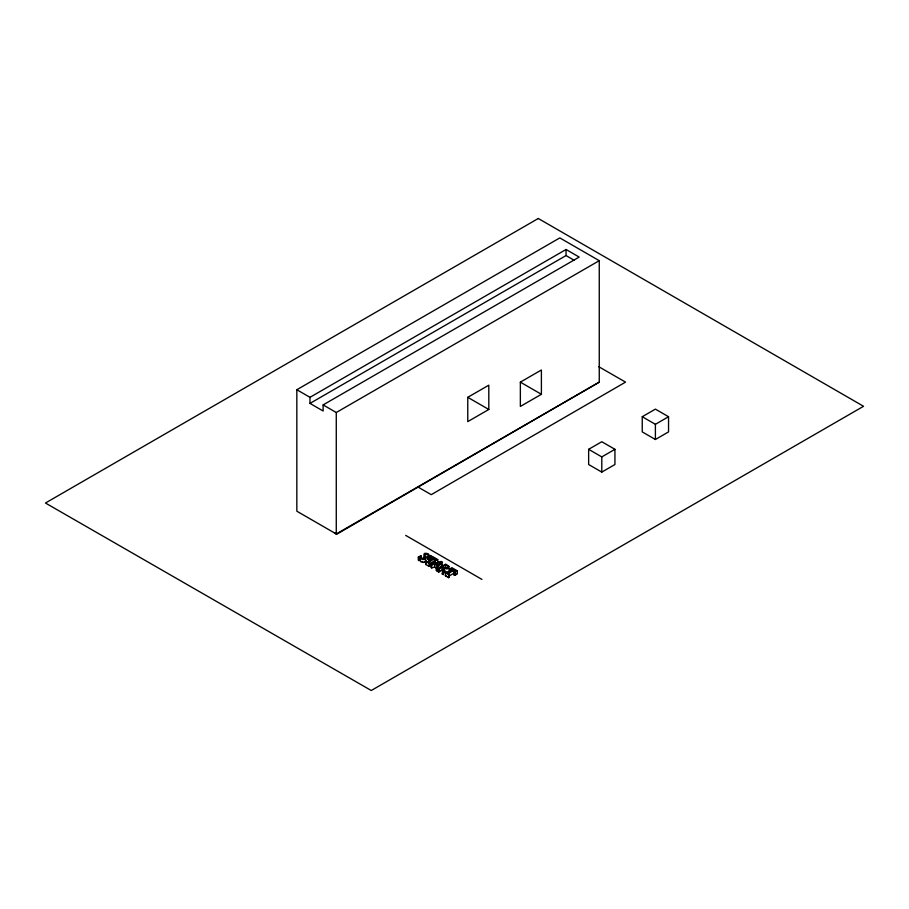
<?xml version="1.0" encoding="UTF-8"?>
<svg xmlns="http://www.w3.org/2000/svg" width="909" height="909" viewBox="0 0 909 909"><rect width="100%" height="100%" fill="white"/><g stroke="black" fill="none" stroke-linecap="round" stroke-linejoin="round"><path stroke-width="1.36" d="M419.788 557.047L419.788 560.092L418.969 560.558L418.299 560.16L418.299 557.126L418.969 557.524C419.981 556.899 421.424 560.285 423.73 559.387A2.693 1.557 0 0 0 425.389 558.933A2.613 1.511 0 0 0 426.207 557.921L424.753 554.49A1.841 1.057 0 0 1 425.696 554.036L428.571 555.433L427.946 559.444L428.65 559.853L430.832 558.603M419.788 560.092L420.867 561.807L423.73 562.432A2.693 1.557 0 0 0 425.389 561.967A2.613 1.511 0 0 0 426.207 560.955L425.878 559.91M443.262 574.579L444.274 568.318L446.489 568.864A2.75 1.591 0 0 0 448.137 568.591L449.432 566.659L445.66 564.125L438.036 568.523L438.036 571.556L438.831 572.022L442.104 570.136L443.285 570.818L442.251 573.999L443.262 574.579L444.274 568.318M420.662 556.99L421.287 556.183L420.617 555.785L418.299 557.126M442.251 573.999L443.285 567.784L442.104 567.102L438.831 568.989L438.036 568.523M430.866 564.387L431.73 564.887L434.616 564.034L437.627 565.773L436.172 567.443L436.172 570.488L437.024 570.977L437.024 567.943L442.115 562.08L441.035 561.455L430.866 564.387L430.866 567.421L431.73 567.92L434.616 567.068L436.627 568.227M437.024 570.977L442.115 565.114L442.115 562.08M424.844 561.308L424.196 561.694M427.946 559.444L428.128 557.717L425.696 557.081A1.841 1.057 0 0 0 424.992 557.342M424.196 556.876L423.424 557.831L424.31 559.478M449.091 571.068L448.137 571.625A2.75 1.591 0 0 1 446.489 571.897L444.274 571.352M599.258 382.144L336.273 533.969L296.834 511.199L296.834 389.734L559.808 237.908L599.258 260.678L599.258 382.144L336.705 534.219L334.501 532.913M309.98 397.324L566.046 249.486L579.192 257.077L323.127 404.914L323.127 410.993L309.98 403.403L309.98 397.324L296.834 389.734M309.98 403.403L566.046 255.565L574.408 260.394M323.127 404.914L336.273 412.504L599.258 260.678M467.771 397.324L488.803 385.177L488.803 409.47L467.771 421.617L467.771 397.324L488.803 409.47M520.357 382.144L541.4 369.997L541.4 394.29L520.357 406.437L520.357 382.144L541.4 394.29M642.243 416.72L655.4 409.13L668.547 416.72L668.547 431.9L655.4 439.49L642.243 431.9L642.243 416.72L655.4 424.31L668.547 416.72M588.646 449.319L601.792 441.729L614.939 449.319L614.939 464.51L601.792 472.101L588.646 464.51L588.646 449.319L601.792 456.909L614.939 449.319M427.946 556.41L428.65 556.819L430.832 555.558L430.832 557.592M430.411 561.33L429.73 560.933L429.73 557.899L432.309 556.41L437.752 559.558L437.752 562.591M429.73 557.899L432.309 557.206L433.945 558.149L427.684 561.762L425.764 561.444L425.764 564.478L429.037 566.364L429.718 565.966L429.718 562.932L428.491 562.228L434.752 558.615L436.388 559.558L434.491 560.648L434.491 563.682L435.172 564.08L435.172 561.046L437.752 559.558M425.764 564.478L426.457 564.08M425.764 561.444L429.037 563.33L429.718 562.932M430.821 562.989L433.945 561.183M429.537 564.659L434.752 561.648L434.752 558.615M445.774 564.978L442.785 566.705C444.933 570.295 452.023 566.773 445.774 564.978L445.774 568.011M438.036 571.556L440.217 570.307M449.33 569.216L451.909 567.727L457.352 570.875L457.352 573.909L454.773 575.397L454.091 574.999L454.091 571.966L455.988 570.875L454.352 569.932L448.092 573.545L449.319 574.249L449.319 577.283L448.637 577.681L445.365 575.795L445.365 572.761L447.285 573.079L453.546 569.466L451.909 568.523L449.33 569.216L449.33 572.25M445.365 575.795L446.058 575.397M445.365 572.761L448.637 574.647L449.319 574.249M454.091 571.966L454.773 572.363L457.352 570.875M454.091 574.999L455.988 573.909M421.56 561.41L422.276 561.717M444.501 570.727L445.342 571.113M598.599 366.611L625.551 382.121L431.241 494.666L418.072 487.088M405.687 535.39L481.952 579.419M430.832 555.558L429.332 555.615L428.503 554.07A4.125 2.375 0 0 0 426.923 553.501C419.435 551.558 429.457 563.262 420.662 557.285M434.491 560.648L435.172 561.046M441.035 564.489L442.115 565.114M436.172 567.443L437.024 567.943M442.251 570.954L443.262 571.545M449.319 577.283L448.092 576.579L454.352 572.965L454.352 569.932M655.4 424.31L655.4 439.49M601.792 456.909L601.792 472.101M566.046 249.486L566.046 255.565M454.773 572.363L454.773 575.397M451.909 568.523L451.909 571.556M450.012 569.613L450.012 572.647M448.637 574.647L448.637 577.681M442.104 567.102L442.104 570.136M438.831 568.989L438.831 572.022M434.616 564.034L434.616 567.068M432.309 557.206L432.309 559.228M431.73 564.887L431.73 567.92M430.411 558.296L430.411 560.319M429.037 563.33L429.037 566.364M428.65 556.819L428.65 559.853M421.287 556.183L421.287 558.206M420.617 555.785L420.617 558.83M418.969 557.524L418.969 560.558M336.273 412.504L336.273 533.969M427.491 556.672A4.125 2.375 0 0 1 428.503 557.103M440.763 562.228L438.115 565.239L435.547 563.762L440.763 562.228M538.276 218.49L45.45 503.018L371.258 690.51L863.55 406.289L538.276 218.49"/></g></svg>
